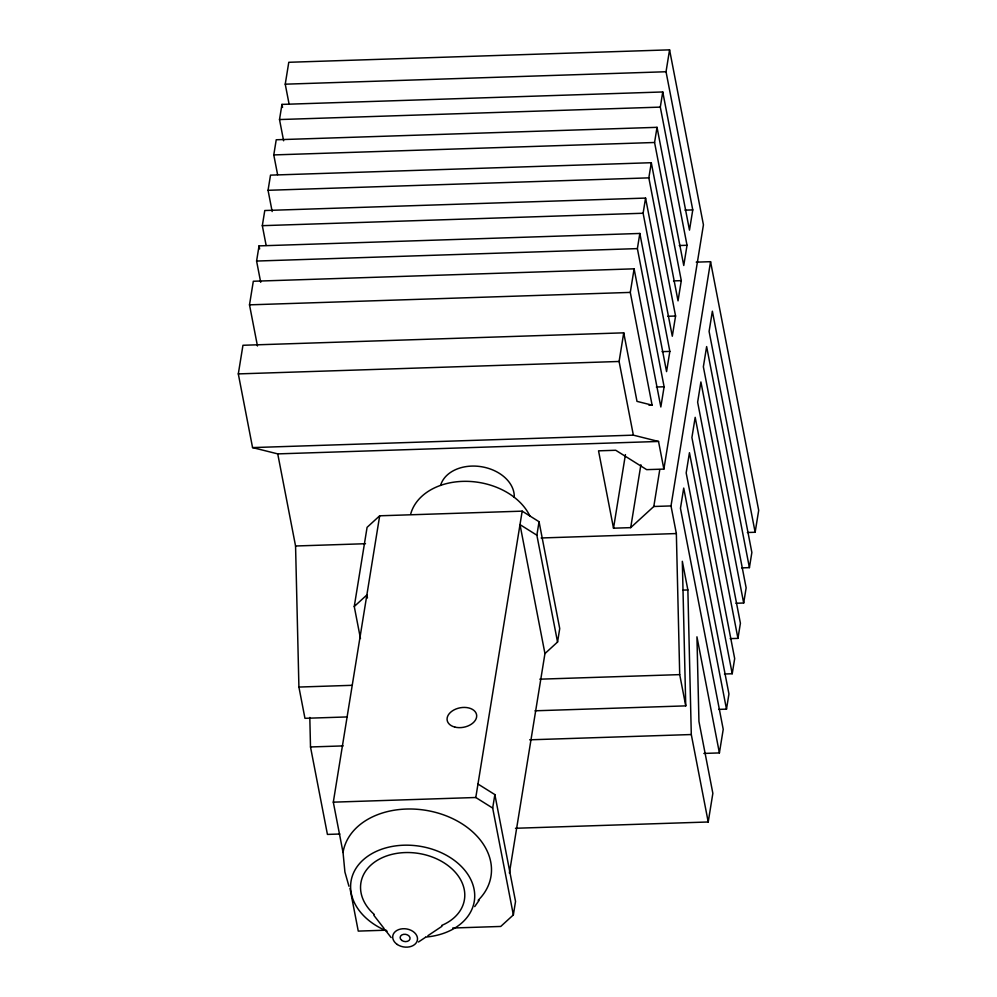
<?xml version="1.0" encoding="UTF-8"?>
<svg xmlns="http://www.w3.org/2000/svg" width="997" height="997" viewBox="0 0 997 997"><rect width="100%" height="100%" fill="white"/><g stroke="black" fill="none" stroke-linecap="round" stroke-linejoin="round"><path stroke-width="1.5" d="M659.777 469.624L653.808 506.488L630.702 527.637L613.516 528.198L598.536 450.831L615.735 450.27L646.679 469.649L663.877 469.089L658.531 441.459L277.739 453.884L252.565 447.591L238.308 373.9L242.956 345.274L623.736 332.836L636.996 401.367L652.1 405.143L630.291 292.408L634.104 268.829L253.313 281.254L249.499 304.845L257.463 345.971M260.703 282.301L256.59 261.052L259.046 245.885L639.837 233.46L666.569 371.607L669.847 351.393L643.115 213.246L645.57 198.079L264.778 210.517L262.323 225.671L266.137 245.412M272.169 211.551L268.056 190.302L270.511 175.136L651.29 162.71L678.035 300.857L681.3 280.643L654.568 142.496L657.023 127.329L276.231 139.767L273.776 154.921L277.602 174.662M283.622 140.801L279.509 119.553L281.964 104.398L662.756 91.961L689.488 230.12L692.765 209.906L666.033 71.747L669.573 49.85L288.781 62.288L285.242 84.184L289.055 103.912M360.465 638.554L354.259 606.5L367.083 527.338L379.683 515.798L522.179 511.149L539.053 521.718L559.728 628.559L557.547 642.031L544.948 653.571L509.392 873.06M348.95 886.233L344.912 872.026L343.043 852.485L333.31 802.161L379.683 515.798M452.738 928.02L500.743 926.45L513.355 914.922L492.68 808.081L475.793 797.5L522.179 511.149M492.68 808.081L494.861 794.597L477.974 784.028M557.547 642.031L536.872 535.202L539.053 521.718M513.355 914.922L515.536 901.438L494.861 794.597M658.531 441.459L633.357 435.153L619.1 361.475L623.736 332.836M634.104 268.829L660.837 406.975L664.114 386.774L637.382 248.614L639.837 233.46M645.57 198.079L672.302 336.238L675.58 316.024L648.835 177.865L651.29 162.71M657.023 127.329L683.755 265.489L687.033 245.274L660.301 107.115L662.756 91.961M613.516 528.198L625.431 454.595M630.702 527.637L640.884 464.776M663.877 469.089L703.433 224.848L669.573 49.85M534.99 710.799L685.749 705.876L679.705 674.62L676.352 533.557L671.006 505.928L710.562 261.688L696.23 262.149M515.486 828.27L708.219 821.989L712.855 793.35L698.947 721.454L696.94 636.821L719.398 752.922L703.857 753.433M719.398 752.922L723.224 729.343L680.453 508.296L683.718 488.081L726.489 709.129L718.725 709.378M726.489 709.129L728.944 693.962L686.173 472.927L689.45 452.713L732.222 673.748L724.458 674.009M732.222 673.748L734.677 658.593L691.906 437.546L695.183 417.332L737.954 638.379L730.178 638.628M737.954 638.379L740.41 623.225L697.638 402.177L700.903 381.963L743.687 603.011L735.911 603.26M743.687 603.011L746.142 587.844L703.359 366.796L706.636 346.582L749.408 567.629L741.643 567.891M749.408 567.629L751.863 552.475L709.091 331.428L712.369 311.214L755.14 532.261L747.364 532.51M755.14 532.261L758.692 510.364L710.562 261.688M474.709 906.597L479.121 900.316M354.259 606.5L366.859 594.972L367.457 598.001M418.466 942.003L425.52 937.292M441.983 926.275L427.875 935.709M285.242 84.184L666.033 71.747M279.509 119.553L660.301 107.115M273.776 154.921L654.568 142.496M268.056 190.302L648.835 177.865M684.989 210.155L692.765 209.906M262.323 225.671L643.115 213.246M679.256 245.524L687.033 245.274M256.59 261.052L637.382 248.614M673.536 280.905L681.3 280.643M249.499 304.845L630.291 292.408M667.803 316.273L675.58 316.024M662.07 351.654L669.847 351.393M238.308 373.9L619.1 361.475M656.35 387.023L664.114 386.774M648.997 405.243L652.1 405.143M252.565 447.591L633.357 435.153M653.808 506.488L671.006 505.928M277.739 453.884L295.561 545.995L365.5 543.714M541.134 537.981L676.352 533.557M683.207 590.099L687.868 589.95L691.295 734.54L708.219 821.989M295.561 545.995L298.913 687.058L351.754 685.325M539.813 679.181L679.705 674.62M346.919 716.943L304.957 718.314L298.913 687.058M309.805 717.429L310.503 746.965L343.142 745.906M529.656 739.811L691.295 734.54M333.31 802.161L475.793 797.5M339.865 834.015L327.427 834.414L310.503 746.965M386.138 930.189L358.259 931.098L349.997 888.402M536.872 535.202L519.998 524.621L544.948 653.571M373.788 915.234L384.194 928.643M385.926 930.874L391.136 937.579M687.868 589.95L682.322 561.299L685.749 705.876M281.964 104.398L282.55 107.427M259.046 245.885L259.631 248.926M387.073 931.123A62.437 45.588 9.2 0 1 366.672 857.034A62.437 45.588 9.2 0 1 466.409 872.338A62.437 45.588 9.2 0 1 425.744 937.068M343.043 852.485A74.925 54.71 9.2 0 1 443.353 814.786A74.925 54.71 9.2 0 1 478.161 900.291M374.249 914.436A52.442 38.297 9.2 0 1 379.371 859.127A52.442 38.297 9.2 0 1 454.395 871.278A52.442 38.297 9.2 0 1 441.796 925.378M410.739 513.879A62.437 45.588 9.2 0 1 466.895 481.339A62.437 45.588 9.2 0 1 529.918 516.085M440.587 485.402A37.462 27.355 9.2 0 1 481.426 466.721A37.462 27.355 9.2 0 1 514.265 497.341M454.794 727.075A14.98 9.895 -11 0 0 476.691 715.684A14.98 9.895 -11 0 0 454.121 709.852A14.98 9.895 -11 0 0 454.794 727.075M397.305 944.495A12.487 9.123 9.2 0 0 417.369 940.271A12.487 9.123 9.2 0 0 400.632 929.042A12.487 9.123 9.2 0 0 397.305 944.495M401.741 940.395A4.997 3.652 9.2 0 0 409.954 939.087A4.997 3.652 9.2 0 0 403.611 934.326A4.997 3.652 9.2 0 0 401.741 940.395"/></g></svg>
